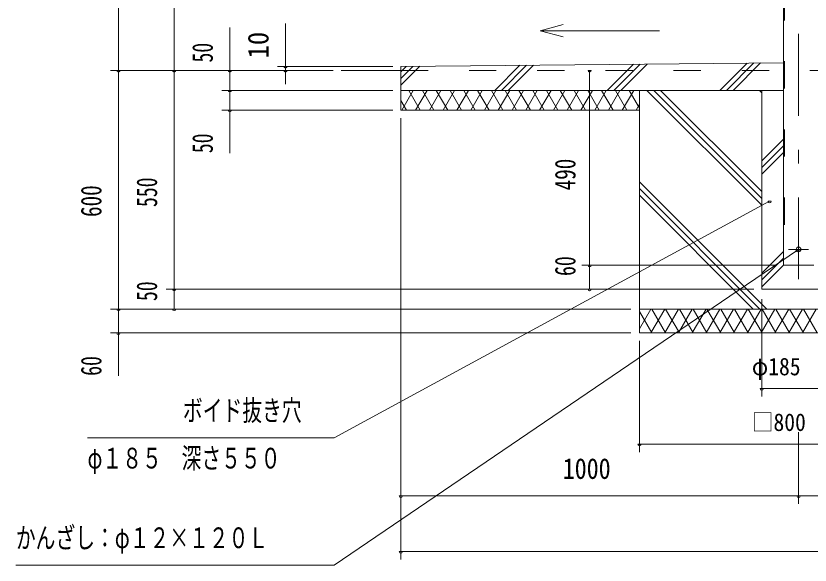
# Model space of a CAD drawing. Units: millimetres, scale not verified. Extents: x -37128 to 37128, y -29862 to 29862.
# Drawn here: x 16565 to 23554, y 11641 to 16476 of the extents above; entities that cross this region are included whole.
import ezdxf
from ezdxf.enums import TextEntityAlignment as Align

# ---------------------------------------------------------------- set-up
doc = ezdxf.new("R2010")
doc.units = ezdxf.units.MM
doc.header["$LTSCALE"] = 60
doc.linetypes.add('USER2', pattern=[10, 4, -6])
doc.linetypes.add('USER3', pattern=[24, 12, -5, 2, -5])
for name, color, linetype, lineweight in [('0-6_2-0BOLD', 7, 'Continuous', 18), ('0-7_2-1HIDDEN', 3, 'USER2', 18), ('0-8_2-2CENTER', 3, 'USER3', 18), ('0-A_2-5DIM', 3, 'Continuous', 18), ('0-B_2-6HATCH', 2, 'Continuous', 18)]:
    doc.layers.add(name, color=color, linetype=linetype, lineweight=lineweight)
doc.styles.add('ＭＳ ゴシック', font='')
doc.styles.get('ＭＳ ゴシック').set_extended_font_data('MS Gothic')

msp = doc.modelspace()

# ---------------------------------------------------------------- linework, layer by layer
at = {"layer": '0-6_2-0BOLD'}
for p, q in [((23319.43, 20866.69), (23319.43, 14280.22)), ((19952.96, 16030.22), (23319.42, 16063.88)), ((19952.96, 15645.22), (19952.96, 16030.22)), ((19427.94, 15995.22), (19952.94, 15995.22)), ((23319.43, 15820.22), (19952.95, 15820.22)), ((22052.95, 14210.22), (22052.95, 15820.22)), ((22052.95, 15645.22), (19952.95, 15645.22)), ((23319.42, 14280.22), (23586.47, 14280.22)), ((24852.95, 13895.22), (22052.95, 13895.22))]:
    msp.add_line(p, q, dxfattribs=at)
for points in [[(24852.95, 15820.22), (24852.95, 13685.22), (22052.95, 13685.22), (22052.95, 15820.22)], [(23129.2, 15820.22), (23129.2, 14070.22), (23776.7, 14070.22)]]:
    msp.add_lwpolyline(points, dxfattribs=at)
msp.add_circle((23452.95, 14420.22), 21, dxfattribs=at)
at = {"layer": '0-7_2-1HIDDEN'}
for p, q in [((23329.23, 20876.49), (23329.23, 14280.22)), ((19952.95, 15995.22), (33952.95, 15995.22))]:
    msp.add_line(p, q, dxfattribs=at)
at = {"layer": '0-7_2-1HIDDEN', "linetype": 'USER3'}
msp.add_line((23365.45, 14420.22), (23540.45, 14420.22), dxfattribs=at)
at = {"layer": '0-8_2-2CENTER'}
msp.add_line((23452.95, 14156.84), (23452.95, 23330.92), dxfattribs=at)
at = {"layer": '0-A_2-5DIM'}
for p, q in [((17467.93, 13832.23), (17467.93, 23730.22)), ((17957.93, 23730.22), (17957.93, 14420.23)), ((18447.93, 15267.22), (18447.93, 16373.22)), ((18937.93, 16408.22), (18937.93, 15873.46)), ((21177.94, 16345.22), (22227.94, 16345.22)), ((19882.95, 16030.22), (18867.93, 16030.22)), ((18951.93, 16030.22), (18923.93, 16030.22)), ((19357.93, 15995.22), (17397.93, 15995.22)), ((17481.93, 15995.22), (17453.93, 15995.22)), ((17467.93, 15995.22), (17467.93, 13307.22)), ((17971.93, 15995.22), (17943.93, 15995.22)), ((17957.92, 13895.22), (17957.92, 15995.22)), ((18461.93, 15995.22), (18433.93, 15995.22)), ((18951.93, 15995.22), (18923.93, 15995.22)), ((21628.52, 15995.22), (21600.52, 15995.22)), ((21614.52, 15995.22), (21614.52, 14280.22)), ((18377.93, 15820.22), (19882.95, 15820.22)), ((18461.93, 15820.22), (18433.93, 15820.22)), ((19882.95, 15645.22), (18377.93, 15645.22)), ((18461.93, 15645.22), (18433.93, 15645.22)), ((19952.95, 11690.22), (19952.95, 15575.22)), ((19952.96, 15575.22), (19952.96, 12180.22)), ((19365.34, 12761.62), (23198.48, 14843.3)), ((23212.48, 14843.3), (23184.48, 14843.3)), ((23443.84, 14412.78), (19365.34, 11640.82)), ((23457.84, 14412.78), (23429.84, 14412.78)), ((21544.52, 14280.22), (23249.42, 14280.22)), ((21628.52, 14280.22), (21600.52, 14280.22)), ((21614.52, 14280.22), (21614.52, 14070.22)), ((17887.93, 14070.22), (22997.95, 14070.22)), ((17971.93, 14070.22), (17943.93, 14070.22)), ((21544.52, 14070.22), (23059.2, 14070.22)), ((21628.52, 14070.22), (21600.52, 14070.22)), ((23129.2, 13981.69), (23129.2, 13125.22)), ((17397.93, 13895.22), (21033.79, 13895.22)), ((21977.95, 13895.23), (17397.94, 13895.23)), ((17481.93, 13895.23), (17453.93, 13895.23)), ((17971.93, 13895.23), (17943.93, 13895.23)), ((21207.35, 13685.22), (17397.93, 13685.22)), ((17397.94, 13685.23), (21977.95, 13685.23)), ((17481.93, 13685.23), (17453.93, 13685.23)), ((22052.95, 13615.22), (22052.95, 12635.22)), ((23143.2, 13195.22), (23115.2, 13195.22)), ((23129.2, 13195.22), (23776.7, 13195.22)), ((23452.95, 12810.22), (23452.95, 12180.22)), ((17195.34, 12761.62), (19365.34, 12761.62)), ((22066.95, 12705.22), (22038.95, 12705.22)), ((22052.95, 12705.22), (24852.95, 12705.22)), ((19966.95, 12250.22), (19938.95, 12250.22)), ((19966.96, 12250.22), (19938.96, 12250.22)), ((19952.96, 12250.22), (23452.95, 12250.22)), ((23466.95, 12250.22), (23438.95, 12250.22)), ((23452.95, 12250.22), (26252.95, 12250.22)), ((19966.95, 11760.22), (19938.95, 11760.22)), ((19952.95, 11760.22), (33952.95, 11760.22)), ((19365.34, 11640.82), (16565.34, 11640.82))]:
    msp.add_line(p, q, dxfattribs=at)
msp.add_lwpolyline([(21380.78, 16399.57), (21177.94, 16345.22), (21380.78, 16290.87)], dxfattribs=at)
for centre in [(18937.93, 16030.22), (17467.93, 15995.22), (17957.93, 15995.22), (18447.93, 15995.22), (18937.93, 15995.22), (21614.52, 15995.22), (18447.93, 15820.22), (18447.93, 15645.22), (23198.48, 14843.3), (23443.84, 14412.78), (21614.52, 14280.22), (17957.93, 14070.22), (21614.52, 14070.22), (17467.93, 13895.23), (17957.93, 13895.23), (17467.93, 13685.23), (23129.2, 13195.22), (22052.95, 12705.22), (19952.95, 12250.22), (19952.96, 12250.22), (23452.95, 12250.22), (19952.95, 11760.22)]:
    msp.add_arc(centre, 14, 180, 0, dxfattribs=at)
at = {"layer": '0-B_2-6HATCH'}
for p, q in [((19952.96, 15865.46), (20119.37, 16031.88)), ((20059.38, 16031.28), (19952.96, 15924.86)), ((19952.96, 15984.26), (19999.38, 16030.68)), ((20778.87, 15820.22), (20999.33, 16040.68)), ((21059.33, 16041.28), (20838.26, 15820.22)), ((20897.66, 15820.22), (21119.32, 16041.88)), ((21999.28, 16050.68), (21768.82, 15820.22)), ((22059.28, 16051.28), (21828.21, 15820.22)), ((21887.61, 15820.22), (22119.27, 16051.88)), ((22999.23, 16060.68), (22758.76, 15820.22)), ((22818.16, 15820.22), (23059.22, 16061.28)), ((23119.22, 16061.88), (22877.56, 15820.22)), ((20062.27, 15820.22), (19961.23, 15645.22)), ((20122.89, 15645.22), (20021.86, 15820.22)), ((20183.51, 15820.22), (20082.48, 15645.22)), ((20244.14, 15645.22), (20143.1, 15820.22)), ((20304.76, 15820.22), (20203.72, 15645.22)), ((20365.38, 15645.22), (20264.34, 15820.22)), ((20426, 15820.22), (20324.96, 15645.22)), ((20486.62, 15645.22), (20385.59, 15820.22)), ((20547.24, 15820.22), (20446.21, 15645.22)), ((20607.87, 15645.22), (20506.83, 15820.22)), ((20668.49, 15820.22), (20567.45, 15645.22)), ((20729.11, 15645.22), (20628.07, 15820.22)), ((20789.73, 15820.22), (20688.7, 15645.22)), ((20749.32, 15820.22), (20850.36, 15645.22)), ((20809.94, 15645.22), (20910.98, 15820.22)), ((20971.6, 15645.22), (20870.56, 15820.22)), ((21032.22, 15820.22), (20931.18, 15645.22)), ((21092.84, 15645.22), (20991.8, 15820.22)), ((21153.46, 15820.22), (21052.43, 15645.22)), ((21214.09, 15645.22), (21113.05, 15820.22)), ((21274.71, 15820.22), (21173.67, 15645.22)), ((21335.33, 15645.22), (21234.3, 15820.22)), ((21395.95, 15820.22), (21294.91, 15645.22)), ((21456.57, 15645.22), (21355.54, 15820.22)), ((21517.19, 15820.22), (21416.16, 15645.22)), ((21577.82, 15645.22), (21476.78, 15820.22)), ((21638.44, 15820.22), (21537.4, 15645.22)), ((21699.06, 15645.22), (21598.02, 15820.22)), ((21759.68, 15820.22), (21658.65, 15645.22)), ((21820.3, 15645.22), (21719.27, 15820.22)), ((21779.89, 15645.22), (21880.93, 15820.22)), ((21840.51, 15820.22), (21941.55, 15645.22)), ((21901.13, 15645.22), (22002.17, 15820.22)), ((21961.75, 15820.22), (22052.95, 15662.26)), ((22118.81, 15820.22), (23129.2, 14809.83)), ((22178.21, 15820.22), (23129.2, 14869.23)), ((22237.61, 15820.22), (23129.2, 14928.62)), ((23108.76, 15820.22), (23129.2, 15799.78)), ((20001.65, 15645.22), (19952.96, 15729.55)), ((22022.38, 15645.22), (22052.95, 15698.17)), ((23129.2, 15200.71), (23319.42, 15390.92)), ((23129.2, 15141.31), (23319.42, 15331.53)), ((23129.2, 15081.91), (23319.42, 15272.13)), ((22052.95, 15014.92), (23172.66, 13895.22)), ((22052.95, 14955.53), (23113.26, 13895.22)), ((22052.95, 14896.13), (23053.86, 13895.22)), ((23129.2, 14210.76), (23319.42, 14400.97)), ((23129.2, 14151.36), (23319.42, 14341.58)), ((23129.2, 14091.96), (23319.42, 14282.18)), ((22052.95, 13720.78), (22153.66, 13895.22)), ((22052.95, 13873.85), (22161.86, 13685.22)), ((22153.66, 13685.22), (22274.9, 13895.22)), ((22161.86, 13895.22), (22283.1, 13685.22)), ((22274.91, 13685.22), (22396.15, 13895.22)), ((22283.1, 13895.22), (22404.34, 13685.22)), ((22396.15, 13685.22), (22517.39, 13895.22)), ((22404.35, 13895.22), (22525.59, 13685.22)), ((22517.39, 13685.22), (22638.63, 13895.22)), ((22525.59, 13895.22), (22646.83, 13685.22)), ((22638.64, 13685.22), (22759.88, 13895.22)), ((22646.83, 13895.22), (22768.07, 13685.22)), ((22759.88, 13685.22), (22881.12, 13895.22)), ((22768.08, 13895.22), (22889.32, 13685.22)), ((22881.12, 13685.22), (23002.37, 13895.22)), ((22889.32, 13895.22), (23010.56, 13685.22)), ((23002.37, 13685.22), (23123.61, 13895.22)), ((23010.56, 13895.22), (23131.81, 13685.22)), ((23123.61, 13685.22), (23244.85, 13895.22)), ((23131.81, 13895.22), (23253.05, 13685.22)), ((23244.85, 13685.22), (23366.1, 13895.22)), ((23253.05, 13895.22), (23374.29, 13685.22)), ((23366.1, 13685.22), (23487.34, 13895.22)), ((23374.29, 13895.22), (23495.54, 13685.22)), ((23487.34, 13685.22), (23608.58, 13895.22)), ((23495.54, 13895.22), (23616.78, 13685.22)), ((22402.95, 13687.63), (22404.34, 13685.22))]:
    msp.add_line(p, q, dxfattribs=at)

# ---------------------------------------------------------------- texts
at = {"layer": '0-A_2-5DIM', "color": 7, "style": 'ＭＳ ゴシック'}
for s, width, p in [('10', 0.95, (18843.06, 16100.22)), ('50', 0.7, (18353.06, 16065.22)), ('50', 0.7, (18353.06, 15267.22)), ('490', 0.75, (21544.52, 14939.63)), ('550', 0.7, (17863.06, 14792.97)), ('600', 0.75, (17373.06, 14705.47)), ('60', 0.7, (21544.52, 14186.25)), ('50', 0.7, (17863.06, 13965.23)), ('60', 0.7, (17373.06, 13307.23))]:
    msp.add_text(s, height=182.3, rotation=90, dxfattribs=dict(at, width=width)).set_placement(p, align=Align.BOTTOM_LEFT)
for s, height, width, p in [('φ185', 155, 0.9, (23041.7, 13265.22)), ('ボイド抜き穴', 182.3, 0.7, (18035.34, 12856.49)), ('□800', 155, 0.9, (23041.7, 12775.22)), ('φ１８５\u3000深さ５５０', 182.3, 0.7, (17195.34, 12436.5)), ('1000', 182.3, 0.85, (21377.46, 12345.09)), ('かんざし：φ１２×１２０Ｌ', 182.3, 0.7, (16565.34, 11735.7))]:
    msp.add_text(s, height=height, dxfattribs=dict(at, width=width)).set_placement(p, align=Align.BOTTOM_LEFT)

doc.saveas('drawing.dxf')
